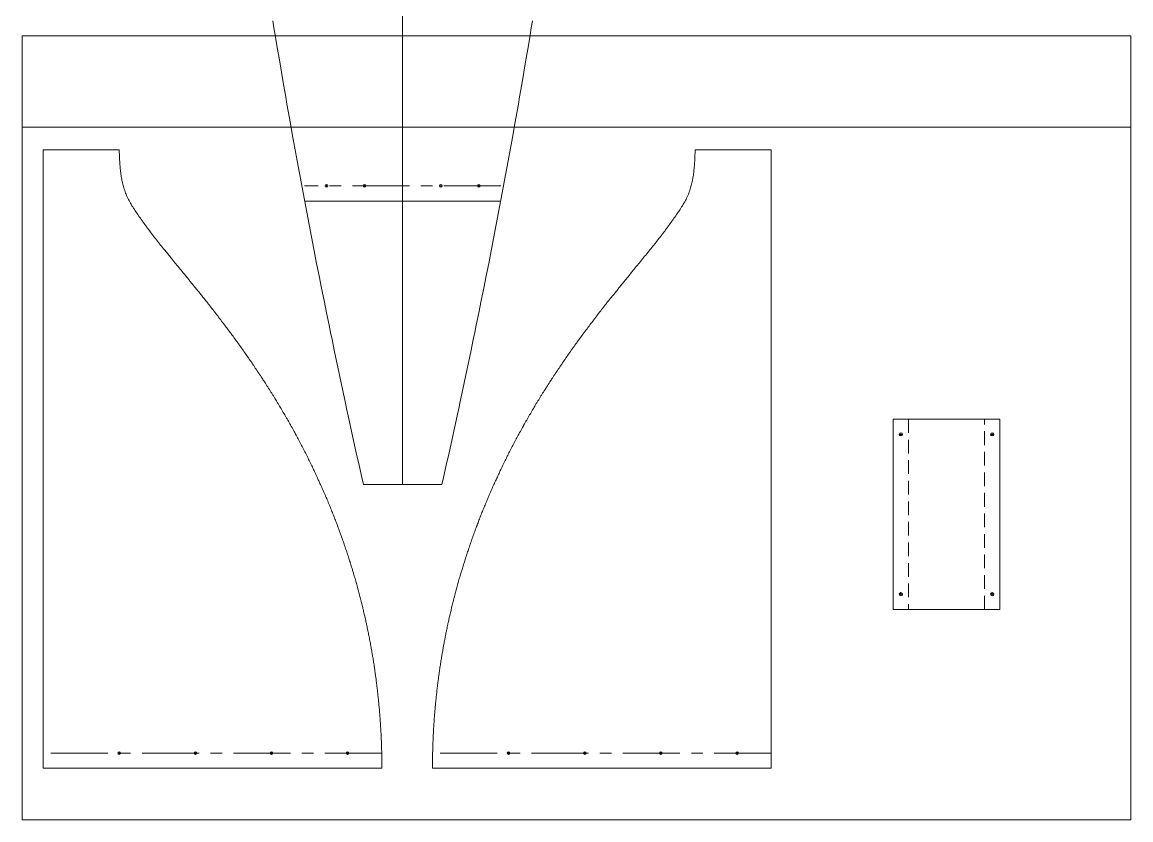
# Model space of a CAD drawing. Units: millimetres at full size, sheet at 1:15. Extents: x -2055 to 2560, y -3096 to 1736.
# Drawn here: x -2055 to -599, y -1683 to -635 of the extents above; entities that cross this region are included whole.
import ezdxf

# ---------------------------------------------------------------- set-up
doc = ezdxf.new("R2010")
doc.units = ezdxf.units.MM
doc.header["$LTSCALE"] = 15
doc.linetypes.add('CHAIN1', pattern=[8, 5, -1, 1, -1])
doc.linetypes.add('DASHED1', pattern=[1.8, 1.2, -0.6])
doc.layers.add('1-4_B0型紙印刷レイアウト', color=7, linetype='Continuous', lineweight=9)

msp = doc.modelspace()

# ---------------------------------------------------------------- linework, layer by layer
at = {"layer": '1-4_B0型紙印刷レイアウト'}
for p, q in [((-1555.54, 1062.65), (-1555.54, -1242.35)), ((-1927.8, -802.4), (-2027.8, -802.4)), ((-2027.8, -1614.96), (-2027.8, -802.4)), ((-1171.39, -802.4), (-1071.38, -802.4)), ((-1071.38, -1614.96), (-1071.38, -802.4)), ((-1426.46, -869.91), (-1684.61, -869.91)), ((-1555.54, -1242.35), (-1607.08, -1242.35)), ((-1555.54, -1242.35), (-1504, -1242.35)), ((-1582.8, -1614.96), (-2027.8, -1614.96)), ((-1516.38, -1614.96), (-1071.38, -1614.96))]:
    msp.add_line(p, q, dxfattribs=at)
at = {"layer": '1-4_B0型紙印刷レイアウト', "color": 4}
msp.add_line((-2055.24, -772.77), (-599.24, -772.77), dxfattribs=at)
at = {"layer": '1-4_B0型紙印刷レイアウト', "linetype": 'CHAIN1'}
for p, q in [((-1426.46, -849.91), (-1684.61, -849.91)), ((-1655.54, -848.16), (-1655.54, -851.66)), ((-1605.54, -848.16), (-1605.54, -851.66)), ((-1505.54, -848.16), (-1505.54, -851.66)), ((-1455.54, -848.16), (-1455.54, -851.66)), ((-899.13, -1176.33), (-903.33, -1176.33)), ((-901.23, -1174.23), (-901.23, -1178.43)), ((-779.13, -1176.33), (-783.33, -1176.33)), ((-781.23, -1178.43), (-781.23, -1174.23)), ((-903.33, -1386.33), (-899.13, -1386.33)), ((-901.23, -1384.23), (-901.23, -1388.43)), ((-783.33, -1386.33), (-779.13, -1386.33)), ((-781.23, -1388.43), (-781.23, -1384.23)), ((-1582.8, -1594.96), (-2027.8, -1594.96)), ((-1927.8, -1596.71), (-1927.8, -1593.21)), ((-1827.8, -1596.71), (-1827.8, -1593.21)), ((-1727.8, -1596.71), (-1727.8, -1593.21)), ((-1627.8, -1596.71), (-1627.8, -1593.21)), ((-1071.38, -1594.96), (-1516.38, -1594.96)), ((-1416.38, -1596.71), (-1416.38, -1593.21)), ((-1316.38, -1596.71), (-1316.38, -1593.21)), ((-1216.38, -1596.71), (-1216.38, -1593.21)), ((-1116.38, -1596.71), (-1116.38, -1593.21))]:
    msp.add_line(p, q, dxfattribs=at)
at = {"layer": '1-4_B0型紙印刷レイアウト', "linetype": 'DASHED1'}
for p, q in [((-891.23, -1156.33), (-891.23, -1406.33)), ((-791.23, -1406.33), (-791.23, -1156.33))]:
    msp.add_line(p, q, dxfattribs=at)
at = {"layer": '1-4_B0型紙印刷レイアウト'}
for points in [[(-1726.07, -632.94), (-1724.52, -642.35), (-1722.96, -651.77), (-1720.24, -668.02), (-1717.49, -684.25), (-1714.73, -700.49), (-1711.93, -716.72), (-1709.11, -732.94), (-1707.47, -742.35), (-1705.81, -751.77), (-1702.93, -768.02), (-1700.02, -784.25), (-1697.09, -800.49), (-1694.13, -816.72), (-1691.15, -832.94), (-1689.41, -842.35), (-1687.66, -851.77), (-1684.61, -868.02), (-1681.55, -884.26), (-1678.45, -900.49), (-1675.33, -916.72), (-1672.19, -932.94), (-1670.35, -942.35), (-1668.5, -951.77), (-1665.29, -968.02), (-1662.06, -984.26), (-1658.8, -1000.49), (-1655.51, -1016.72), (-1652.21, -1032.94), (-1650.28, -1042.35), (-1648.33, -1051.77), (-1644.97, -1068.02), (-1641.58, -1084.26), (-1638.16, -1100.5), (-1634.71, -1116.72), (-1631.23, -1132.94), (-1629.19, -1142.35), (-1627.15, -1151.77), (-1623.59, -1168.01)], [(-1385, -632.94), (-1386.56, -642.35), (-1388.12, -651.77), (-1390.84, -668.02), (-1393.58, -684.25), (-1396.35, -700.49), (-1399.14, -716.72), (-1401.96, -732.94), (-1403.61, -742.35), (-1405.27, -751.77), (-1408.15, -768.02), (-1411.05, -784.25), (-1413.99, -800.49), (-1416.94, -816.72), (-1419.92, -832.94), (-1421.67, -842.35), (-1423.42, -851.77), (-1426.46, -868.02), (-1429.53, -884.26), (-1432.62, -900.49), (-1435.74, -916.72), (-1438.89, -932.94), (-1440.72, -942.35), (-1442.57, -951.77), (-1445.78, -968.02), (-1449.02, -984.26), (-1452.28, -1000.49), (-1455.56, -1016.72), (-1458.87, -1032.94), (-1460.8, -1042.35), (-1462.74, -1051.77), (-1466.11, -1068.02), (-1469.5, -1084.26), (-1472.92, -1100.5), (-1476.37, -1116.72), (-1479.85, -1132.94), (-1481.88, -1142.35), (-1483.93, -1151.77), (-1487.48, -1168.01)], [(-1925.52, -834.96), (-1925.65, -834.02), (-1925.86, -832.4), (-1926.06, -830.78), (-1926.24, -829.15), (-1926.41, -827.53), (-1926.56, -825.9), (-1926.65, -824.96), (-1926.73, -824.02), (-1926.85, -822.39), (-1926.97, -820.77), (-1927.07, -819.15), (-1927.17, -817.52), (-1927.26, -815.9), (-1927.31, -814.96), (-1927.35, -814.01), (-1927.43, -812.39), (-1927.5, -810.77), (-1927.56, -809.15), (-1927.62, -807.52), (-1927.68, -805.9), (-1927.71, -804.96), (-1927.72, -804.72), (-1927.73, -804.3), (-1927.75, -803.89), (-1927.76, -803.47), (-1927.77, -803.06), (-1927.79, -802.64), (-1927.8, -802.4)], [(-1173.66, -834.96), (-1173.53, -834.02), (-1173.32, -832.4), (-1173.12, -830.78), (-1172.94, -829.15), (-1172.77, -827.53), (-1172.62, -825.9), (-1172.53, -824.96), (-1172.46, -824.02), (-1172.33, -822.39), (-1172.21, -820.77), (-1172.11, -819.15), (-1172.01, -817.52), (-1171.92, -815.9), (-1171.87, -814.96), (-1171.83, -814.01), (-1171.75, -812.39), (-1171.68, -810.77), (-1171.62, -809.15), (-1171.56, -807.52), (-1171.5, -805.9), (-1171.47, -804.96), (-1171.46, -804.72), (-1171.45, -804.3), (-1171.43, -803.89), (-1171.42, -803.47), (-1171.41, -803.06), (-1171.39, -802.64), (-1171.39, -802.4)], [(-1901.12, -890.79), (-1902.25, -889.16), (-1903.37, -887.54), (-1904.49, -885.9), (-1905.14, -884.96), (-1905.77, -884.03), (-1906.84, -882.42), (-1907.91, -880.81), (-1908.96, -879.18), (-1910.01, -877.55), (-1911.03, -875.91), (-1911.62, -874.96), (-1912.17, -874.04), (-1913.11, -872.45), (-1914.03, -870.84), (-1914.92, -869.22), (-1915.78, -867.58), (-1916.6, -865.92), (-1917.06, -864.96), (-1917.47, -864.04), (-1918.16, -862.44), (-1918.82, -860.83), (-1919.45, -859.2), (-1920.04, -857.56), (-1920.61, -855.92), (-1920.92, -854.96), (-1921.22, -854.02), (-1921.72, -852.41), (-1922.19, -850.8), (-1922.65, -849.17), (-1923.07, -847.54), (-1923.47, -845.91), (-1923.69, -844.96), (-1923.9, -844.02), (-1924.24, -842.41), (-1924.56, -840.79), (-1924.85, -839.16), (-1925.12, -837.53), (-1925.38, -835.9), (-1925.52, -834.96)], [(-1198.06, -890.79), (-1196.93, -889.16), (-1195.81, -887.54), (-1194.69, -885.9), (-1194.04, -884.96), (-1193.41, -884.03), (-1192.34, -882.42), (-1191.27, -880.81), (-1190.22, -879.18), (-1189.18, -877.55), (-1188.15, -875.91), (-1187.56, -874.96), (-1187.01, -874.04), (-1186.07, -872.45), (-1185.15, -870.84), (-1184.26, -869.22), (-1183.4, -867.58), (-1182.58, -865.92), (-1182.13, -864.96), (-1181.71, -864.04), (-1181.02, -862.44), (-1180.36, -860.83), (-1179.74, -859.2), (-1179.14, -857.56), (-1178.57, -855.92), (-1178.26, -854.96), (-1177.96, -854.02), (-1177.46, -852.41), (-1176.99, -850.8), (-1176.54, -849.17), (-1176.11, -847.54), (-1175.71, -845.91), (-1175.49, -844.96), (-1175.28, -844.02), (-1174.94, -842.41), (-1174.63, -840.79), (-1174.33, -839.16), (-1174.06, -837.53), (-1173.8, -835.9), (-1173.66, -834.96)], [(-1858.61, -945.9), (-1859.38, -944.96), (-1860.14, -944.02), (-1861.46, -942.39), (-1862.78, -940.77), (-1864.1, -939.15), (-1865.41, -937.52), (-1866.73, -935.9), (-1867.49, -934.96), (-1868.25, -934.02), (-1869.56, -932.4), (-1870.86, -930.77), (-1872.16, -929.15), (-1873.46, -927.53), (-1874.76, -925.9), (-1875.52, -924.96), (-1876.26, -924.02), (-1877.54, -922.4), (-1878.82, -920.78), (-1880.1, -919.16), (-1881.37, -917.53), (-1882.63, -915.9), (-1883.37, -914.96), (-1884.09, -914.02), (-1885.33, -912.41), (-1886.56, -910.79), (-1887.79, -909.16), (-1889.01, -907.54), (-1890.23, -905.9), (-1890.93, -904.96), (-1891.62, -904.02), (-1892.8, -902.4), (-1893.99, -900.78), (-1895.16, -899.16), (-1896.33, -897.53), (-1897.5, -895.9), (-1898.17, -894.96), (-1898.84, -894.02), (-1899.98, -892.4), (-1901.12, -890.79)], [(-1240.57, -945.9), (-1239.8, -944.96), (-1239.04, -944.02), (-1237.72, -942.39), (-1236.4, -940.77), (-1235.08, -939.15), (-1233.77, -937.52), (-1232.45, -935.9), (-1231.69, -934.96), (-1230.93, -934.02), (-1229.63, -932.4), (-1228.32, -930.77), (-1227.02, -929.15), (-1225.72, -927.53), (-1224.42, -925.9), (-1223.67, -924.96), (-1222.92, -924.02), (-1221.64, -922.4), (-1220.36, -920.78), (-1219.08, -919.16), (-1217.81, -917.53), (-1216.55, -915.9), (-1215.81, -914.96), (-1215.09, -914.02), (-1213.86, -912.41), (-1212.62, -910.79), (-1211.39, -909.16), (-1210.17, -907.54), (-1208.96, -905.9), (-1208.25, -904.96), (-1207.56, -904.02), (-1206.38, -902.4), (-1205.2, -900.78), (-1204.02, -899.16), (-1202.85, -897.53), (-1201.68, -895.9), (-1201.01, -894.96), (-1200.34, -894.02), (-1199.2, -892.4), (-1198.06, -890.79)], [(-1812.83, -1002.39), (-1814.12, -1000.76), (-1815.41, -999.14), (-1816.7, -997.52), (-1817.99, -995.9), (-1818.74, -994.96), (-1819.49, -994.01), (-1820.79, -992.39), (-1822.1, -990.76), (-1823.4, -989.14), (-1824.71, -987.52), (-1826.01, -985.9), (-1826.77, -984.96), (-1827.53, -984.01), (-1828.84, -982.39), (-1830.15, -980.76), (-1831.47, -979.14), (-1832.78, -977.52), (-1834.1, -975.9), (-1834.86, -974.96), (-1835.63, -974.01), (-1836.95, -972.39), (-1838.28, -970.76), (-1839.6, -969.14), (-1840.93, -967.52), (-1842.26, -965.9), (-1843.03, -964.96), (-1843.8, -964.01), (-1845.13, -962.39), (-1846.46, -960.77), (-1847.78, -959.14), (-1849.11, -957.52), (-1850.44, -955.9), (-1851.21, -954.96), (-1851.98, -954.01), (-1853.31, -952.39), (-1854.63, -950.77), (-1855.96, -949.15), (-1857.28, -947.52), (-1858.61, -945.9)], [(-1286.35, -1002.39), (-1285.07, -1000.76), (-1283.78, -999.14), (-1282.49, -997.52), (-1281.19, -995.9), (-1280.44, -994.96), (-1279.69, -994.01), (-1278.39, -992.39), (-1277.09, -990.76), (-1275.78, -989.14), (-1274.48, -987.52), (-1273.17, -985.9), (-1272.41, -984.96), (-1271.65, -984.01), (-1270.34, -982.39), (-1269.03, -980.76), (-1267.72, -979.14), (-1266.4, -977.52), (-1265.09, -975.9), (-1264.32, -974.96), (-1263.55, -974.01), (-1262.23, -972.39), (-1260.9, -970.76), (-1259.58, -969.14), (-1258.25, -967.52), (-1256.92, -965.9), (-1256.15, -964.96), (-1255.38, -964.01), (-1254.05, -962.39), (-1252.72, -960.77), (-1251.4, -959.14), (-1250.07, -957.52), (-1248.74, -955.9), (-1247.97, -954.96), (-1247.2, -954.01), (-1245.88, -952.39), (-1244.55, -950.77), (-1243.22, -949.15), (-1241.9, -947.52), (-1240.57, -945.9)], [(-1771.05, -1057.51), (-1772.22, -1055.89), (-1772.9, -1054.96), (-1773.58, -1054.01), (-1774.76, -1052.38), (-1775.95, -1050.76), (-1777.13, -1049.14), (-1778.32, -1047.51), (-1779.52, -1045.89), (-1780.21, -1044.96), (-1780.91, -1044.01), (-1782.11, -1042.38), (-1783.32, -1040.76), (-1784.53, -1039.14), (-1785.74, -1037.51), (-1786.96, -1035.89), (-1787.66, -1034.96), (-1788.37, -1034.01), (-1789.6, -1032.39), (-1790.83, -1030.76), (-1792.06, -1029.14), (-1793.3, -1027.51), (-1794.53, -1025.89), (-1795.25, -1024.96), (-1795.97, -1024.01), (-1797.22, -1022.39), (-1798.47, -1020.76), (-1799.72, -1019.14), (-1800.98, -1017.52), (-1802.23, -1015.89), (-1802.96, -1014.96), (-1803.7, -1014.01), (-1804.97, -1012.39), (-1806.24, -1010.76), (-1807.51, -1009.14), (-1808.78, -1007.52), (-1810.06, -1005.9), (-1810.8, -1004.96), (-1811.54, -1004.01), (-1812.83, -1002.39)], [(-1328.13, -1057.51), (-1326.97, -1055.89), (-1326.29, -1054.96), (-1325.6, -1054.01), (-1324.42, -1052.38), (-1323.23, -1050.76), (-1322.05, -1049.14), (-1320.86, -1047.51), (-1319.67, -1045.89), (-1318.97, -1044.96), (-1318.28, -1044.01), (-1317.07, -1042.38), (-1315.86, -1040.76), (-1314.65, -1039.14), (-1313.44, -1037.51), (-1312.23, -1035.89), (-1311.52, -1034.96), (-1310.81, -1034.01), (-1309.58, -1032.39), (-1308.35, -1030.76), (-1307.12, -1029.14), (-1305.89, -1027.51), (-1304.65, -1025.89), (-1303.93, -1024.96), (-1303.21, -1024.01), (-1301.96, -1022.39), (-1300.71, -1020.76), (-1299.46, -1019.14), (-1298.2, -1017.52), (-1296.95, -1015.89), (-1296.22, -1014.96), (-1295.48, -1014.01), (-1294.22, -1012.39), (-1292.94, -1010.76), (-1291.67, -1009.14), (-1290.4, -1007.52), (-1289.12, -1005.9), (-1288.38, -1004.96), (-1287.64, -1004.01), (-1286.35, -1002.39)], [(-1732.81, -1114.01), (-1733.83, -1112.39), (-1734.85, -1110.76), (-1735.87, -1109.13), (-1736.9, -1107.51), (-1737.94, -1105.89), (-1738.54, -1104.96), (-1739.16, -1104.01), (-1740.23, -1102.38), (-1741.31, -1100.76), (-1742.39, -1099.14), (-1743.47, -1097.52), (-1744.56, -1095.9), (-1745.19, -1094.96), (-1745.81, -1094.01), (-1746.89, -1092.39), (-1747.97, -1090.77), (-1749.04, -1089.14), (-1750.12, -1087.52), (-1751.2, -1085.89), (-1751.83, -1084.96), (-1752.47, -1084.01), (-1753.58, -1082.38), (-1754.69, -1080.75), (-1755.81, -1079.13), (-1756.93, -1077.51), (-1758.05, -1075.89), (-1758.7, -1074.96), (-1759.36, -1074.01), (-1760.5, -1072.39), (-1761.63, -1070.76), (-1762.77, -1069.14), (-1763.92, -1067.51), (-1765.06, -1065.89), (-1765.73, -1064.96), (-1766.4, -1064.01), (-1767.55, -1062.38), (-1768.72, -1060.76), (-1769.88, -1059.14), (-1771.05, -1057.51)], [(-1366.37, -1114.01), (-1365.35, -1112.39), (-1364.33, -1110.76), (-1363.31, -1109.13), (-1362.28, -1107.51), (-1361.25, -1105.89), (-1360.64, -1104.96), (-1360.03, -1104.01), (-1358.95, -1102.38), (-1357.88, -1100.76), (-1356.79, -1099.14), (-1355.71, -1097.52), (-1354.62, -1095.9), (-1353.99, -1094.96), (-1353.37, -1094.01), (-1352.29, -1092.39), (-1351.21, -1090.77), (-1350.14, -1089.14), (-1349.06, -1087.52), (-1347.98, -1085.89), (-1347.35, -1084.96), (-1346.71, -1084.01), (-1345.6, -1082.38), (-1344.49, -1080.75), (-1343.38, -1079.13), (-1342.25, -1077.51), (-1341.13, -1075.89), (-1340.48, -1074.96), (-1339.82, -1074.01), (-1338.68, -1072.39), (-1337.55, -1070.76), (-1336.41, -1069.14), (-1335.27, -1067.51), (-1334.12, -1065.89), (-1333.46, -1064.96), (-1332.79, -1064.01), (-1331.63, -1062.38), (-1330.47, -1060.76), (-1329.3, -1059.14), (-1328.13, -1057.51)], [(-1699.97, -1169.14), (-1700.87, -1167.51), (-1701.77, -1165.89), (-1702.3, -1164.96), (-1702.83, -1164.01), (-1703.74, -1162.39), (-1704.66, -1160.76), (-1705.58, -1159.14), (-1706.5, -1157.51), (-1707.42, -1155.89), (-1707.96, -1154.96), (-1708.5, -1154.01), (-1709.44, -1152.38), (-1710.38, -1150.76), (-1711.33, -1149.14), (-1712.27, -1147.51), (-1713.22, -1145.89), (-1713.78, -1144.96), (-1714.33, -1144.01), (-1715.3, -1142.39), (-1716.26, -1140.76), (-1717.23, -1139.14), (-1718.2, -1137.52), (-1719.17, -1135.9), (-1719.74, -1134.96), (-1720.31, -1134.01), (-1721.29, -1132.38), (-1722.28, -1130.75), (-1723.27, -1129.13), (-1724.27, -1127.51), (-1725.27, -1125.89), (-1725.85, -1124.96), (-1726.45, -1124.01), (-1727.48, -1122.39), (-1728.51, -1120.76), (-1729.55, -1119.14), (-1730.58, -1117.52), (-1731.62, -1115.9), (-1732.21, -1114.96), (-1732.81, -1114.01)], [(-1399.21, -1169.14), (-1398.31, -1167.51), (-1397.41, -1165.89), (-1396.88, -1164.96), (-1396.36, -1164.01), (-1395.44, -1162.39), (-1394.53, -1160.76), (-1393.61, -1159.14), (-1392.68, -1157.51), (-1391.76, -1155.89), (-1391.22, -1154.96), (-1390.68, -1154.01), (-1389.74, -1152.38), (-1388.8, -1150.76), (-1387.86, -1149.14), (-1386.91, -1147.51), (-1385.96, -1145.89), (-1385.41, -1144.96), (-1384.85, -1144.01), (-1383.89, -1142.39), (-1382.92, -1140.76), (-1381.95, -1139.14), (-1380.98, -1137.52), (-1380.01, -1135.9), (-1379.44, -1134.96), (-1378.87, -1134.01), (-1377.89, -1132.38), (-1376.9, -1130.75), (-1375.91, -1129.13), (-1374.91, -1127.51), (-1373.91, -1125.89), (-1373.33, -1124.96), (-1372.73, -1124.01), (-1371.7, -1122.39), (-1370.67, -1120.76), (-1369.63, -1119.14), (-1368.6, -1117.52), (-1367.56, -1115.9), (-1366.97, -1114.96), (-1366.37, -1114.01)], [(-1671.37, -1224.96), (-1671.81, -1224.01), (-1672.58, -1222.38), (-1673.36, -1220.76), (-1674.14, -1219.13), (-1674.92, -1217.51), (-1675.71, -1215.89), (-1676.17, -1214.96), (-1676.63, -1214.01), (-1677.43, -1212.39), (-1678.22, -1210.76), (-1679.03, -1209.14), (-1679.83, -1207.52), (-1680.64, -1205.9), (-1681.11, -1204.96), (-1681.58, -1204.01), (-1682.4, -1202.39), (-1683.22, -1200.76), (-1684.04, -1199.14), (-1684.87, -1197.52), (-1685.7, -1195.89), (-1686.19, -1194.96), (-1686.67, -1194.01), (-1687.52, -1192.39), (-1688.36, -1190.76), (-1689.21, -1189.14), (-1690.06, -1187.52), (-1690.91, -1185.89), (-1691.41, -1184.96), (-1691.91, -1184.01), (-1692.78, -1182.39), (-1693.65, -1180.76), (-1694.52, -1179.14), (-1695.39, -1177.52), (-1696.27, -1175.89), (-1696.78, -1174.96), (-1697.3, -1174.01), (-1698.18, -1172.39), (-1699.08, -1170.76), (-1699.97, -1169.14)], [(-1623.59, -1168.01), (-1620.01, -1184.25), (-1616.41, -1200.48), (-1612.8, -1216.71), (-1609.18, -1232.94), (-1607.08, -1242.35)], [(-1487.48, -1168.01), (-1491.06, -1184.25), (-1494.66, -1200.48), (-1498.27, -1216.71), (-1501.9, -1232.94), (-1504, -1242.35)], [(-1427.81, -1224.96), (-1427.37, -1224.01), (-1426.6, -1222.38), (-1425.83, -1220.76), (-1425.05, -1219.13), (-1424.26, -1217.51), (-1423.47, -1215.89), (-1423.01, -1214.96), (-1422.55, -1214.01), (-1421.76, -1212.39), (-1420.96, -1210.76), (-1420.16, -1209.14), (-1419.35, -1207.52), (-1418.55, -1205.9), (-1418.08, -1204.96), (-1417.6, -1204.01), (-1416.78, -1202.39), (-1415.96, -1200.76), (-1415.14, -1199.14), (-1414.31, -1197.52), (-1413.48, -1195.89), (-1413, -1194.96), (-1412.51, -1194.01), (-1411.67, -1192.39), (-1410.82, -1190.76), (-1409.97, -1189.14), (-1409.12, -1187.52), (-1408.27, -1185.89), (-1407.77, -1184.96), (-1407.27, -1184.01), (-1406.4, -1182.39), (-1405.54, -1180.76), (-1404.66, -1179.14), (-1403.79, -1177.52), (-1402.91, -1175.89), (-1402.4, -1174.96), (-1401.89, -1174.01), (-1401, -1172.39), (-1400.1, -1170.76), (-1399.21, -1169.14)], [(-1647.14, -1280.76), (-1647.79, -1279.14), (-1648.43, -1277.52), (-1649.09, -1275.9), (-1649.46, -1274.96), (-1649.85, -1274.01), (-1650.51, -1272.39), (-1651.17, -1270.76), (-1651.84, -1269.14), (-1652.51, -1267.52), (-1653.18, -1265.9), (-1653.57, -1264.96), (-1653.97, -1264.01), (-1654.65, -1262.39), (-1655.34, -1260.76), (-1656.03, -1259.14), (-1656.72, -1257.52), (-1657.42, -1255.9), (-1657.82, -1254.96), (-1658.22, -1254.01), (-1658.93, -1252.38), (-1659.63, -1250.76), (-1660.34, -1249.13), (-1661.05, -1247.51), (-1661.78, -1245.89), (-1662.2, -1244.96), (-1662.63, -1244.01), (-1663.37, -1242.39), (-1664.12, -1240.76), (-1664.87, -1239.14), (-1665.63, -1237.52), (-1666.38, -1235.9), (-1666.81, -1234.96), (-1667.24, -1234.01), (-1667.98, -1232.39), (-1668.72, -1230.77), (-1669.45, -1229.14), (-1670.19, -1227.52), (-1670.94, -1225.89), (-1671.37, -1224.96)], [(-1452.04, -1280.76), (-1451.4, -1279.14), (-1450.75, -1277.52), (-1450.1, -1275.9), (-1449.72, -1274.96), (-1449.33, -1274.01), (-1448.67, -1272.39), (-1448.01, -1270.76), (-1447.34, -1269.14), (-1446.67, -1267.52), (-1446, -1265.9), (-1445.61, -1264.96), (-1445.21, -1264.01), (-1444.53, -1262.39), (-1443.84, -1260.76), (-1443.15, -1259.14), (-1442.46, -1257.52), (-1441.77, -1255.9), (-1441.36, -1254.96), (-1440.96, -1254.01), (-1440.26, -1252.38), (-1439.55, -1250.76), (-1438.84, -1249.13), (-1438.13, -1247.51), (-1437.41, -1245.89), (-1436.98, -1244.96), (-1436.55, -1244.01), (-1435.81, -1242.39), (-1435.06, -1240.76), (-1434.31, -1239.14), (-1433.55, -1237.52), (-1432.8, -1235.9), (-1432.37, -1234.96), (-1431.94, -1234.01), (-1431.2, -1232.39), (-1430.46, -1230.77), (-1429.73, -1229.14), (-1428.99, -1227.52), (-1428.24, -1225.89), (-1427.81, -1224.96)], [(-1627.26, -1335.9), (-1627.57, -1334.96), (-1627.87, -1334.01), (-1628.41, -1332.39), (-1628.94, -1330.76), (-1629.49, -1329.14), (-1630.03, -1327.52), (-1630.57, -1325.9), (-1630.89, -1324.96), (-1631.21, -1324.01), (-1631.77, -1322.39), (-1632.33, -1320.76), (-1632.89, -1319.14), (-1633.45, -1317.52), (-1634.02, -1315.9), (-1634.35, -1314.96), (-1634.68, -1314.01), (-1635.26, -1312.39), (-1635.83, -1310.76), (-1636.42, -1309.14), (-1637, -1307.52), (-1637.59, -1305.9), (-1637.93, -1304.96), (-1638.28, -1304.01), (-1638.87, -1302.39), (-1639.47, -1300.76), (-1640.08, -1299.14), (-1640.68, -1297.52), (-1641.29, -1295.9), (-1641.64, -1294.96), (-1642, -1294.01), (-1642.62, -1292.39), (-1643.24, -1290.76), (-1643.86, -1289.14), (-1644.49, -1287.52), (-1645.12, -1285.9), (-1645.49, -1284.96), (-1645.86, -1284.01), (-1646.5, -1282.39), (-1647.14, -1280.76)], [(-1471.92, -1335.9), (-1471.62, -1334.96), (-1471.31, -1334.01), (-1470.77, -1332.39), (-1470.24, -1330.76), (-1469.7, -1329.14), (-1469.15, -1327.52), (-1468.61, -1325.9), (-1468.29, -1324.96), (-1467.97, -1324.01), (-1467.41, -1322.39), (-1466.86, -1320.76), (-1466.29, -1319.14), (-1465.73, -1317.52), (-1465.16, -1315.9), (-1464.83, -1314.96), (-1464.5, -1314.01), (-1463.93, -1312.39), (-1463.35, -1310.76), (-1462.77, -1309.14), (-1462.18, -1307.52), (-1461.59, -1305.9), (-1461.25, -1304.96), (-1460.91, -1304.01), (-1460.31, -1302.39), (-1459.71, -1300.76), (-1459.11, -1299.14), (-1458.5, -1297.52), (-1457.89, -1295.9), (-1457.54, -1294.96), (-1457.18, -1294.01), (-1456.56, -1292.39), (-1455.94, -1290.76), (-1455.32, -1289.14), (-1454.69, -1287.52), (-1454.06, -1285.9), (-1453.69, -1284.96), (-1453.32, -1284.01), (-1452.68, -1282.39), (-1452.04, -1280.76)], [(-1610.87, -1392.39), (-1611.28, -1390.76), (-1611.7, -1389.14), (-1612.13, -1387.52), (-1612.55, -1385.9), (-1612.8, -1384.96), (-1613.05, -1384.01), (-1613.48, -1382.39), (-1613.92, -1380.76), (-1614.36, -1379.14), (-1614.8, -1377.52), (-1615.25, -1375.9), (-1615.51, -1374.96), (-1615.77, -1374.01), (-1616.22, -1372.39), (-1616.68, -1370.76), (-1617.14, -1369.14), (-1617.6, -1367.52), (-1618.06, -1365.9), (-1618.34, -1364.96), (-1618.61, -1364.01), (-1619.08, -1362.39), (-1619.56, -1360.76), (-1620.04, -1359.14), (-1620.52, -1357.52), (-1621, -1355.9), (-1621.29, -1354.96), (-1621.57, -1354.01), (-1622.07, -1352.39), (-1622.56, -1350.76), (-1623.06, -1349.14), (-1623.56, -1347.52), (-1624.07, -1345.9), (-1624.36, -1344.96), (-1624.66, -1344.01), (-1625.17, -1342.39), (-1625.69, -1340.76), (-1626.21, -1339.14), (-1626.73, -1337.52), (-1627.26, -1335.9)], [(-1488.31, -1392.39), (-1487.9, -1390.76), (-1487.48, -1389.14), (-1487.05, -1387.52), (-1486.63, -1385.9), (-1486.38, -1384.96), (-1486.13, -1384.01), (-1485.7, -1382.39), (-1485.26, -1380.76), (-1484.82, -1379.14), (-1484.38, -1377.52), (-1483.93, -1375.9), (-1483.67, -1374.96), (-1483.41, -1374.01), (-1482.96, -1372.39), (-1482.5, -1370.76), (-1482.04, -1369.14), (-1481.58, -1367.52), (-1481.12, -1365.9), (-1480.85, -1364.96), (-1480.57, -1364.01), (-1480.1, -1362.39), (-1479.62, -1360.76), (-1479.14, -1359.14), (-1478.66, -1357.52), (-1478.18, -1355.9), (-1477.89, -1354.96), (-1477.61, -1354.01), (-1477.12, -1352.39), (-1476.62, -1350.76), (-1476.12, -1349.14), (-1475.62, -1347.52), (-1475.11, -1345.9), (-1474.82, -1344.96), (-1474.52, -1344.01), (-1474.01, -1342.39), (-1473.49, -1340.76), (-1472.97, -1339.14), (-1472.45, -1337.52), (-1471.92, -1335.9)], [(-1598.59, -1447.52), (-1598.9, -1445.9), (-1599.09, -1444.96), (-1599.27, -1444.01), (-1599.58, -1442.39), (-1599.9, -1440.76), (-1600.23, -1439.14), (-1600.55, -1437.52), (-1600.88, -1435.9), (-1601.07, -1434.96), (-1601.27, -1434.01), (-1601.6, -1432.39), (-1601.94, -1430.76), (-1602.29, -1429.14), (-1602.63, -1427.52), (-1602.98, -1425.9), (-1603.18, -1424.96), (-1603.39, -1424.01), (-1603.74, -1422.39), (-1604.1, -1420.76), (-1604.46, -1419.14), (-1604.83, -1417.52), (-1605.19, -1415.9), (-1605.41, -1414.96), (-1605.62, -1414.01), (-1606, -1412.39), (-1606.38, -1410.76), (-1606.76, -1409.14), (-1607.14, -1407.52), (-1607.53, -1405.9), (-1607.75, -1404.96), (-1607.98, -1404.01), (-1608.37, -1402.39), (-1608.77, -1400.76), (-1609.17, -1399.14), (-1609.57, -1397.52), (-1609.98, -1395.9), (-1610.22, -1394.96), (-1610.45, -1394.01), (-1610.87, -1392.39)], [(-1500.59, -1447.52), (-1500.28, -1445.9), (-1500.1, -1444.96), (-1499.91, -1444.01), (-1499.6, -1442.39), (-1499.28, -1440.76), (-1498.95, -1439.14), (-1498.63, -1437.52), (-1498.3, -1435.9), (-1498.11, -1434.96), (-1497.91, -1434.01), (-1497.58, -1432.39), (-1497.24, -1430.76), (-1496.9, -1429.14), (-1496.55, -1427.52), (-1496.2, -1425.9), (-1496, -1424.96), (-1495.8, -1424.01), (-1495.44, -1422.39), (-1495.08, -1420.76), (-1494.72, -1419.14), (-1494.36, -1417.52), (-1493.99, -1415.9), (-1493.77, -1414.96), (-1493.56, -1414.01), (-1493.18, -1412.39), (-1492.81, -1410.76), (-1492.43, -1409.14), (-1492.04, -1407.52), (-1491.66, -1405.9), (-1491.43, -1404.96), (-1491.2, -1404.01), (-1490.81, -1402.39), (-1490.41, -1400.76), (-1490.01, -1399.14), (-1489.61, -1397.52), (-1489.2, -1395.9), (-1488.97, -1394.96), (-1488.73, -1394.01), (-1488.31, -1392.39)], [(-1589.71, -1504.01), (-1589.91, -1502.39), (-1590.12, -1500.77), (-1590.33, -1499.14), (-1590.54, -1497.52), (-1590.76, -1495.9), (-1590.88, -1494.96), (-1591.01, -1494.01), (-1591.23, -1492.39), (-1591.46, -1490.77), (-1591.69, -1489.14), (-1591.92, -1487.52), (-1592.16, -1485.9), (-1592.29, -1484.96), (-1592.43, -1484.01), (-1592.67, -1482.39), (-1592.92, -1480.77), (-1593.17, -1479.14), (-1593.42, -1477.52), (-1593.67, -1475.9), (-1593.82, -1474.96), (-1593.97, -1474.01), (-1594.23, -1472.39), (-1594.49, -1470.77), (-1594.76, -1469.14), (-1595.03, -1467.52), (-1595.3, -1465.9), (-1595.46, -1464.96), (-1595.62, -1464.01), (-1595.9, -1462.39), (-1596.18, -1460.77), (-1596.46, -1459.14), (-1596.75, -1457.52), (-1597.04, -1455.9), (-1597.21, -1454.96), (-1597.38, -1454.01), (-1597.68, -1452.39), (-1597.98, -1450.77), (-1598.29, -1449.14), (-1598.59, -1447.52)], [(-1509.48, -1504.01), (-1509.27, -1502.39), (-1509.06, -1500.77), (-1508.85, -1499.14), (-1508.64, -1497.52), (-1508.43, -1495.9), (-1508.3, -1494.96), (-1508.17, -1494.01), (-1507.95, -1492.39), (-1507.72, -1490.77), (-1507.49, -1489.14), (-1507.26, -1487.52), (-1507.03, -1485.9), (-1506.89, -1484.96), (-1506.75, -1484.01), (-1506.51, -1482.39), (-1506.26, -1480.77), (-1506.02, -1479.14), (-1505.77, -1477.52), (-1505.51, -1475.9), (-1505.36, -1474.96), (-1505.21, -1474.01), (-1504.95, -1472.39), (-1504.69, -1470.77), (-1504.42, -1469.14), (-1504.16, -1467.52), (-1503.88, -1465.9), (-1503.72, -1464.96), (-1503.56, -1464.01), (-1503.28, -1462.39), (-1503, -1460.77), (-1502.72, -1459.14), (-1502.43, -1457.52), (-1502.14, -1455.9), (-1501.97, -1454.96), (-1501.8, -1454.01), (-1501.5, -1452.39), (-1501.2, -1450.77), (-1500.89, -1449.14), (-1500.59, -1447.52)], [(-1584.54, -1559.14), (-1584.64, -1557.52), (-1584.75, -1555.9), (-1584.81, -1554.96), (-1584.88, -1554.01), (-1584.99, -1552.39), (-1585.1, -1550.77), (-1585.22, -1549.14), (-1585.34, -1547.52), (-1585.47, -1545.9), (-1585.54, -1544.96), (-1585.62, -1544.01), (-1585.75, -1542.39), (-1585.88, -1540.77), (-1586.02, -1539.14), (-1586.16, -1537.52), (-1586.3, -1535.9), (-1586.38, -1534.96), (-1586.47, -1534.01), (-1586.62, -1532.39), (-1586.77, -1530.77), (-1586.93, -1529.14), (-1587.08, -1527.52), (-1587.24, -1525.9), (-1587.34, -1524.96), (-1587.43, -1524.01), (-1587.6, -1522.39), (-1587.77, -1520.77), (-1587.95, -1519.14), (-1588.12, -1517.52), (-1588.3, -1515.9), (-1588.41, -1514.96), (-1588.51, -1514.01), (-1588.7, -1512.39), (-1588.89, -1510.77), (-1589.08, -1509.14), (-1589.27, -1507.52), (-1589.47, -1505.9), (-1589.59, -1504.96), (-1589.71, -1504.01)], [(-1514.64, -1559.14), (-1514.54, -1557.52), (-1514.43, -1555.9), (-1514.37, -1554.96), (-1514.3, -1554.01), (-1514.19, -1552.39), (-1514.08, -1550.77), (-1513.96, -1549.14), (-1513.84, -1547.52), (-1513.71, -1545.9), (-1513.64, -1544.96), (-1513.56, -1544.01), (-1513.43, -1542.39), (-1513.3, -1540.77), (-1513.16, -1539.14), (-1513.02, -1537.52), (-1512.88, -1535.9), (-1512.8, -1534.96), (-1512.71, -1534.01), (-1512.56, -1532.39), (-1512.41, -1530.77), (-1512.26, -1529.14), (-1512.1, -1527.52), (-1511.94, -1525.9), (-1511.84, -1524.96), (-1511.75, -1524.01), (-1511.58, -1522.39), (-1511.41, -1520.77), (-1511.24, -1519.14), (-1511.06, -1517.52), (-1510.88, -1515.9), (-1510.77, -1514.96), (-1510.67, -1514.01), (-1510.48, -1512.39), (-1510.29, -1510.77), (-1510.1, -1509.14), (-1509.91, -1507.52), (-1509.71, -1505.9), (-1509.59, -1504.96), (-1509.48, -1504.01)], [(-1582.8, -1614.96), (-1582.8, -1614.01), (-1582.81, -1612.39), (-1582.81, -1610.77), (-1582.82, -1609.14), (-1582.83, -1607.52), (-1582.84, -1605.9), (-1582.85, -1604.96), (-1582.86, -1604.01), (-1582.88, -1602.39), (-1582.91, -1600.77), (-1582.94, -1599.14), (-1582.97, -1597.52), (-1583, -1595.9), (-1583.02, -1594.96), (-1583.04, -1594.01), (-1583.08, -1592.39), (-1583.13, -1590.77), (-1583.17, -1589.14), (-1583.22, -1587.52), (-1583.27, -1585.9), (-1583.3, -1584.96), (-1583.33, -1584.01), (-1583.39, -1582.39), (-1583.45, -1580.77), (-1583.52, -1579.14), (-1583.58, -1577.52), (-1583.65, -1575.9), (-1583.69, -1574.96), (-1583.74, -1574.01), (-1583.81, -1572.39), (-1583.89, -1570.77), (-1583.97, -1569.14), (-1584.06, -1567.52), (-1584.14, -1565.9), (-1584.2, -1564.96), (-1584.25, -1564.01), (-1584.34, -1562.39), (-1584.44, -1560.77), (-1584.54, -1559.14)], [(-1516.38, -1614.96), (-1516.38, -1614.01), (-1516.38, -1612.39), (-1516.37, -1610.77), (-1516.36, -1609.14), (-1516.35, -1607.52), (-1516.34, -1605.9), (-1516.33, -1604.96), (-1516.32, -1604.01), (-1516.3, -1602.39), (-1516.27, -1600.77), (-1516.25, -1599.14), (-1516.21, -1597.52), (-1516.18, -1595.9), (-1516.16, -1594.96), (-1516.14, -1594.01), (-1516.1, -1592.39), (-1516.06, -1590.77), (-1516.01, -1589.14), (-1515.96, -1587.52), (-1515.91, -1585.9), (-1515.88, -1584.96), (-1515.85, -1584.01), (-1515.79, -1582.39), (-1515.73, -1580.77), (-1515.67, -1579.14), (-1515.6, -1577.52), (-1515.53, -1575.9), (-1515.49, -1574.96), (-1515.45, -1574.01), (-1515.37, -1572.39), (-1515.29, -1570.77), (-1515.21, -1569.14), (-1515.12, -1567.52), (-1515.04, -1565.9), (-1514.98, -1564.96), (-1514.93, -1564.01), (-1514.84, -1562.39), (-1514.74, -1560.77), (-1514.64, -1559.14)]]:
    msp.add_lwpolyline(points, dxfattribs=at)
at = {"layer": '1-4_B0型紙印刷レイアウト', "color": 4}
msp.add_lwpolyline([(-599.24, -1682.77), (-599.24, -652.77), (-2055.24, -652.77), (-2055.24, -1682.77)], close=True, dxfattribs=at)
at = {"layer": '1-4_B0型紙印刷レイアウト'}
msp.add_lwpolyline([(-911.23, -1406.33), (-771.23, -1406.33), (-771.23, -1156.33), (-911.23, -1156.33)], close=True, dxfattribs=at)
for centre, radius in [((-1655.54, -849.91), 1.75), ((-1605.54, -849.91), 1.75), ((-1505.54, -849.91), 1.75), ((-1455.54, -849.91), 1.75), ((-901.23, -1176.33), 2.1), ((-781.23, -1176.33), 2.1), ((-901.23, -1386.33), 2.1), ((-781.23, -1386.33), 2.1), ((-1927.8, -1594.96), 1.75), ((-1827.8, -1594.96), 1.75), ((-1727.8, -1594.96), 1.75), ((-1627.8, -1594.96), 1.75), ((-1416.38, -1594.96), 1.75), ((-1316.38, -1594.96), 1.75), ((-1216.38, -1594.96), 1.75), ((-1116.38, -1594.96), 1.75)]:
    msp.add_circle(centre, radius, dxfattribs=at)

doc.saveas('drawing.dxf')
